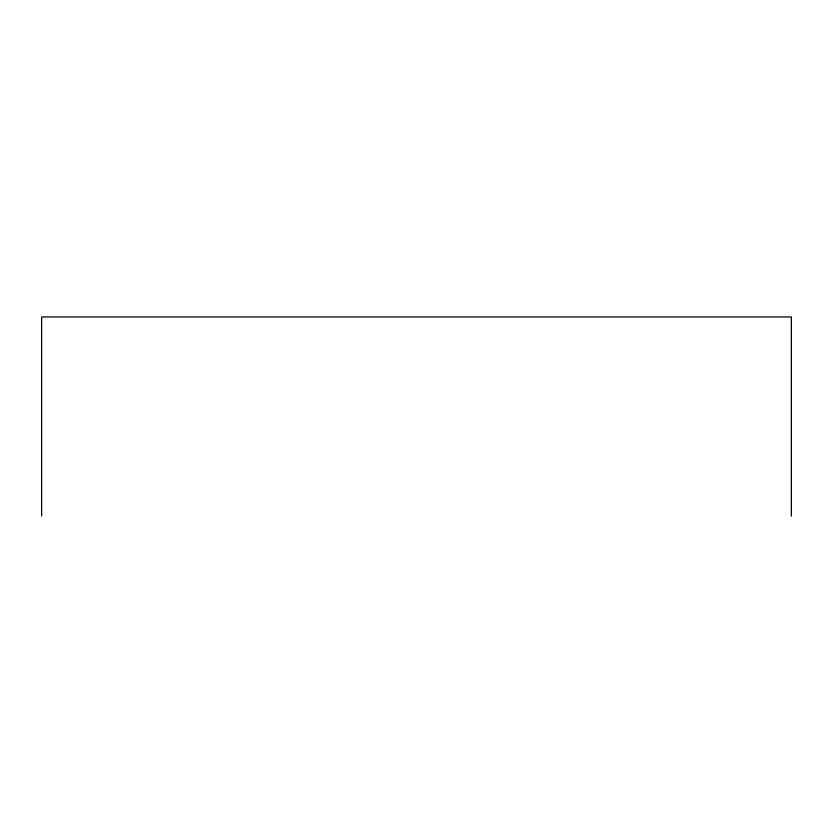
<?xml version="1.0" encoding="UTF-8"?>
<svg xmlns="http://www.w3.org/2000/svg" width="833" height="833" viewBox="0 0 833 833"><rect width="100%" height="100%" fill="white"/><g stroke="black" fill="none" stroke-linecap="round" stroke-linejoin="round"><path stroke-width="1.25" d="M791.35 516.043L791.35 316.957L41.65 316.957L41.65 516.043"/></g></svg>
